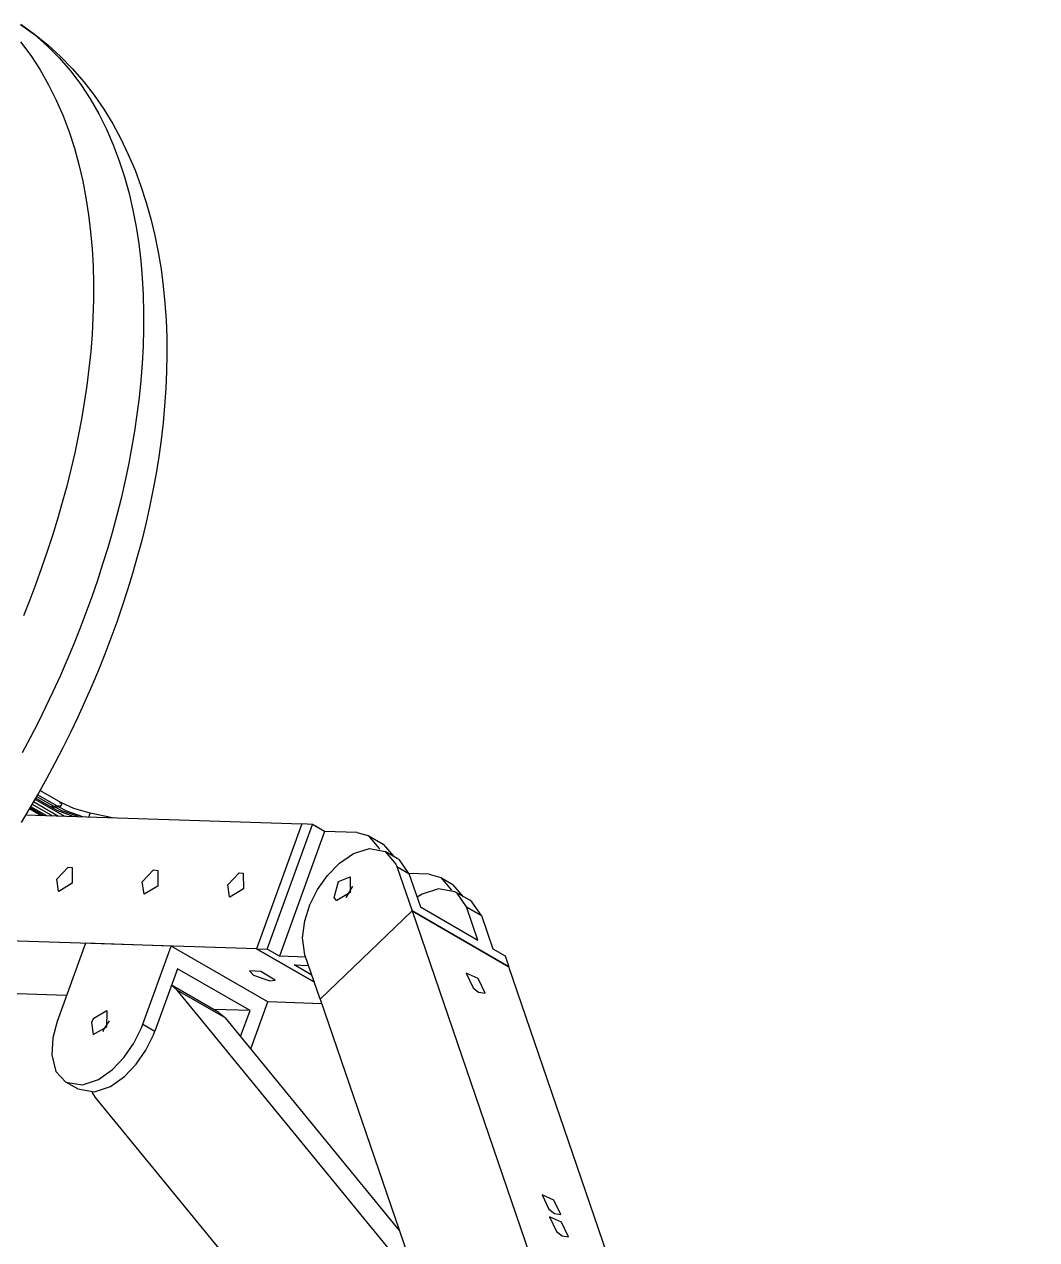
# Model space of a CAD drawing. Header units: millimetres. Extents: x -912 to 1332, y -1066 to 1362.
# Drawn here: x -651.2 to -355.3, y 587.6 to 942.8 of the extents above; entities that cross this region are included whole.
import ezdxf

# ---------------------------------------------------------------- set-up
doc = ezdxf.new("R2010")
doc.units = ezdxf.units.MM
doc.layers.add('IsoView', color=7, linetype='CONTINUOUS')

msp = doc.modelspace()

# ---------------------------------------------------------------- linework, layer by layer
at = {"layer": 'IsoView'}
for p, q in [((-641.07, 714), (-647.39, 717.65)), ((-640.32, 715.3), (-646.65, 718.95)), ((-649.37, 714.23), (-644.76, 711.57)), ((-648.94, 714.96), (-642.96, 711.51)), ((-648.53, 715.67), (-641.22, 711.45)), ((-648.11, 716.38), (-639.47, 711.4)), ((-643.02, 713.84), (-647.94, 716.68)), ((-642.04, 713.92), (-647.66, 717.17)), ((-650.84, 711.77), (-570.1, 709.12)), ((-649.74, 713.6), (-646.32, 711.62)), ((-649.56, 713.91), (-645.54, 711.59)), ((-625.4, 710.93), (-631.98, 712.27)), ((-570.1, 709.12), (-583.32, 672.61)), ((-570.1, 709.12), (-583.32, 672.61)), ((-580.19, 672.51), (-566.98, 709.01)), ((-563.44, 706.97), (-576.66, 670.47)), ((-566.98, 709.01), (-570.1, 709.12)), ((-563.44, 706.97), (-566.98, 709.01)), ((-554.06, 706.66), (-563.44, 706.97)), ((-550.67, 705.73), (-546.31, 703.21)), ((-542.2, 699.05), (-545.74, 701.1)), ((-542.31, 696.65), (-537.87, 683.7)), ((-542.31, 696.65), (-538.77, 694.61)), ((-538.77, 694.61), (-535.45, 684.9)), ((-532.85, 694.42), (-538.77, 694.61)), ((-529.46, 693.48), (-525.92, 691.44)), ((-520.99, 686.81), (-525.35, 689.33)), ((-564.73, 657.96), (-537.87, 683.7)), ((-537.87, 683.7), (-564.73, 657.96)), ((-537.87, 683.7), (-360.47, 165.88)), ((-509.59, 667.37), (-537.87, 683.7)), ((-537.87, 683.7), (-509.59, 667.37)), ((-535.45, 684.9), (-518.6, 675.17)), ((-518.6, 675.17), (-521.92, 684.88)), ((-521.92, 684.88), (-517.56, 682.36)), ((-517.56, 682.36), (-514.23, 672.65)), ((-583.32, 672.61), (-676.13, 675.66)), ((-633.33, 674.25), (-641.59, 651.44)), ((-608.33, 673.43), (-633.33, 674.25)), ((-616.58, 650.62), (-608.33, 673.43)), ((-580.04, 657.1), (-608.33, 673.43)), ((-583.32, 672.61), (-566.41, 662.85)), ((-566.41, 662.85), (-583.32, 672.61)), ((-583.32, 672.61), (-580.19, 672.51)), ((-576.66, 670.47), (-580.19, 672.51)), ((-514.23, 672.65), (-510.7, 670.61)), ((-568.93, 670.21), (-576.66, 670.47)), ((-567.13, 664.97), (-572.29, 667.95)), ((-572.29, 667.95), (-568.11, 667.81)), ((-564.73, 657.96), (-569.17, 670.9)), ((-510.7, 670.61), (-509.59, 667.37)), ((-606.44, 666.83), (-613.05, 648.58)), ((-585.23, 654.58), (-606.44, 666.83)), ((-332.19, 149.55), (-509.59, 667.37)), ((-638.84, 659.03), (-689.18, 660.69)), ((-594.34, 654.06), (-608.17, 662.05)), ((-543.58, 583.65), (-606.58, 660.6)), ((-606.58, 660.6), (-592.44, 652.43)), ((-564.73, 657.96), (-387.33, 140.13)), ((-585.23, 654.58), (-595.85, 654.93)), ((-587.98, 646.98), (-585.23, 654.58)), ((-585.01, 643.36), (-580.04, 657.1)), ((-564.26, 656.58), (-580.04, 657.1)), ((-616.58, 650.62), (-613.05, 648.58)), ((-541.54, 590.27), (-592.44, 652.43)), ((-635.55, 631.67), (-639.09, 633.71)), ((-566.74, 551.48), (-630.38, 629.21))]:
    msp.add_line(p, q, dxfattribs=at)
for points in [[(-652.3, 942.8), (-648.28, 939.82), (-644.51, 936.54), (-640.98, 933), (-637.71, 929.21), (-634.71, 925.22), (-631.97, 921.04), (-629.48, 916.7), (-627.24, 912.23), (-625.25, 907.65), (-623.49, 902.97), (-621.95, 898.21), (-620.61, 893.39), (-619.48, 888.52), (-618.54, 883.61), (-617.78, 878.67), (-617.19, 873.71), (-616.76, 868.72), (-616.49, 863.73), (-616.36, 858.73), (-616.37, 853.73), (-616.51, 848.74), (-616.79, 843.74), (-617.18, 838.76), (-617.69, 833.78), (-618.31, 828.82), (-619.04, 823.88), (-619.87, 818.95), (-620.8, 814.04), (-621.83, 809.14), (-622.95, 804.27), (-624.17, 799.42), (-625.47, 794.59), (-626.85, 789.79), (-628.32, 785.01), (-629.87, 780.25), (-631.5, 775.53), (-633.21, 770.83), (-634.99, 766.16), (-636.85, 761.51), (-638.78, 756.9), (-640.78, 752.32), (-642.85, 747.77), (-644.99, 743.25), (-647.2, 738.76), (-649.47, 734.31), (-651.81, 729.89)], [(-652.28, 942.83), (-648.2, 939.94), (-644.31, 936.8), (-640.61, 933.43), (-637.13, 929.85), (-633.86, 926.06), (-630.8, 922.1), (-627.98, 917.98), (-625.37, 913.72), (-622.98, 909.32), (-620.81, 904.82), (-618.86, 900.22), (-617.11, 895.54), (-615.56, 890.78), (-614.21, 885.97), (-613.04, 881.11), (-612.06, 876.2), (-611.24, 871.27), (-610.6, 866.31), (-610.11, 861.34), (-609.78, 856.35), (-609.59, 851.35), (-609.55, 846.35), (-609.63, 841.35), (-609.85, 836.36), (-610.2, 831.37), (-610.66, 826.39), (-611.23, 821.43), (-611.92, 816.47), (-612.72, 811.54), (-613.62, 806.62), (-614.62, 801.72), (-615.72, 796.84), (-616.91, 791.99), (-618.19, 787.15), (-619.56, 782.35), (-621.02, 777.56), (-622.57, 772.81), (-624.19, 768.08), (-625.9, 763.38), (-627.69, 758.71), (-629.55, 754.07), (-631.49, 749.46), (-633.5, 744.89), (-635.59, 740.34), (-637.75, 735.83), (-639.98, 731.36), (-642.29, 726.92), (-644.66, 722.52), (-647.1, 718.16), (-649.61, 713.83), (-652.18, 709.55)], [(-652.36, 937.67), (-649.35, 933.67), (-646.61, 929.49), (-644.12, 925.16), (-641.89, 920.69), (-639.89, 916.1), (-638.13, 911.42), (-636.59, 906.67), (-635.26, 901.85), (-634.13, 896.98), (-633.19, 892.07), (-632.43, 887.13), (-631.84, 882.16), (-631.41, 877.18), (-631.13, 872.19), (-631, 867.19), (-631.01, 862.19), (-631.16, 857.19), (-631.43, 852.2), (-631.82, 847.21), (-632.33, 842.24), (-632.95, 837.28), (-633.68, 832.33), (-634.52, 827.4), (-635.45, 822.49), (-636.48, 817.6), (-637.6, 812.73), (-638.81, 807.87), (-640.11, 803.05), (-641.5, 798.24), (-642.97, 793.46), (-644.52, 788.71), (-646.15, 783.98), (-647.85, 779.28), (-649.64, 774.61), (-651.49, 769.97)], [(-643.13, 714.45), (-643.02, 713.84)], [(-642.85, 713.81), (-642.38, 714.11)], [(-642.16, 714.53), (-642.04, 713.92)], [(-641.88, 713.89), (-641.4, 714.19)], [(-641.18, 714.61), (-641.07, 714)], [(-634.07, 711.22), (-638.79, 712.86), (-641.07, 714)], [(-641.07, 714), (-640.9, 713.97)], [(-640.49, 715.33), (-640.9, 715.09)], [(-640.9, 713.97), (-640.21, 714.69)], [(-640.32, 715.3), (-640.49, 715.33)], [(-631.98, 712.27), (-636.78, 713.66), (-640.32, 715.3)], [(-640.21, 714.69), (-640.32, 715.3)], [(-636.93, 711.31), (-641.6, 713.09), (-643.02, 713.84)], [(-643.02, 713.84), (-642.85, 713.81)], [(-635.51, 711.27), (-640.21, 712.98), (-642.04, 713.92)], [(-642.04, 713.92), (-641.88, 713.89)], [(-632.29, 711.81), (-632.39, 711.16)], [(-631.98, 712.27), (-632.29, 711.81)], [(-631.92, 712.22), (-631.98, 712.27)], [(-554.06, 706.66), (-550.67, 705.73)], [(-550.67, 705.73), (-547.51, 701.98), (-547.43, 701.79)], [(-569.17, 670.9), (-569.88, 675.83), (-569.25, 680.78), (-567.72, 685.53), (-565.48, 689.99), (-562.61, 694.08), (-559.13, 697.67), (-555.02, 700.5), (-550.28, 701.99), (-545.74, 701.1)], [(-546.31, 703.21), (-543.22, 699.64)], [(-545.74, 701.1), (-542.57, 697.34), (-542.31, 696.65)], [(-641.73, 693), (-638.42, 696.51), (-637.23, 696.38)], [(-637.23, 696.38), (-637.21, 691.8), (-641.15, 689.41), (-641.23, 689.45)], [(-538.77, 694.61), (-541.58, 698.65), (-542.2, 699.05)], [(-641.23, 689.45), (-641.73, 693)], [(-616.72, 692.18), (-613.41, 695.69), (-612.22, 695.56)], [(-612.22, 695.56), (-612.2, 690.98), (-616.14, 688.59), (-616.22, 688.63)], [(-591.71, 691.36), (-588.41, 694.87), (-587.21, 694.74)], [(-587.21, 694.74), (-587.19, 690.16), (-591.13, 687.77), (-591.21, 687.81)], [(-560.64, 687.67), (-559.33, 692.31), (-555.95, 693.71)], [(-555.95, 693.71), (-555.93, 689.13), (-559.88, 686.74), (-559.95, 686.78)], [(-532.85, 694.42), (-529.46, 693.48)], [(-529.46, 693.48), (-526.32, 689.78)], [(-616.22, 688.63), (-616.72, 692.18)], [(-591.21, 687.81), (-591.71, 691.36)], [(-555.25, 690.85), (-557.12, 687.61)], [(-557.12, 687.61), (-555.25, 690.85)], [(-525.35, 689.33), (-530.19, 690.19), (-534.9, 688.59), (-536.4, 687.69)], [(-522.84, 687.87), (-525.92, 691.44)], [(-521.92, 684.88), (-524.73, 688.92), (-525.35, 689.33)], [(-559.95, 686.78), (-560.64, 687.67)], [(-517.56, 682.36), (-520.37, 686.4), (-520.99, 686.81)], [(-577.92, 663.5), (-582.04, 665.99), (-585.44, 666.22)], [(-585.44, 666.22), (-584.18, 664.94)], [(-584.18, 664.94), (-579.49, 663.28), (-577.92, 663.5)], [(-516.53, 659.71), (-518.57, 663.94), (-522.06, 665.48)], [(-522.06, 665.48), (-520.02, 661.24), (-518.41, 660)], [(-608.18, 662.04), (-606.58, 660.6)], [(-518.41, 660), (-516.53, 659.71)], [(-627.09, 654.49), (-631.07, 652.22), (-631.59, 651.11)], [(-631.09, 647.56), (-627.11, 649.83), (-627.01, 654.44), (-627.09, 654.49)], [(-594.34, 654.06), (-592.44, 652.43)], [(-641.59, 651.44), (-642.89, 646.62), (-643.19, 641.64), (-641.96, 636.83), (-639.09, 633.71)], [(-639.09, 633.71), (-634.25, 632.84), (-629.55, 634.44), (-625.47, 637.33), (-622.03, 640.95), (-619.2, 645.06), (-617, 649.54), (-616.58, 650.62)], [(-631.59, 651.11), (-631.09, 647.56)], [(-626.38, 651.63), (-628.05, 649.07)], [(-635.55, 631.67), (-630.72, 630.8), (-626.01, 632.4), (-621.94, 635.28), (-618.5, 638.9), (-615.67, 643.02), (-613.46, 647.5), (-613.05, 648.58)], [(-628.05, 649.07), (-628.26, 648.39)], [(-630.38, 629.21), (-631.37, 630.74)], [(-494.35, 594.98), (-496.39, 599.21), (-499.89, 600.75)], [(-499.89, 600.75), (-497.85, 596.52), (-496.23, 595.28)], [(-492.14, 588.5), (-494.18, 592.74), (-497.67, 594.28)], [(-497.67, 594.28), (-495.63, 590.04), (-494.02, 588.8)], [(-496.23, 595.28), (-494.35, 594.98)], [(-494.02, 588.8), (-492.14, 588.5)]]:
    msp.add_lwpolyline(points, dxfattribs=at)

doc.saveas('drawing.dxf')
